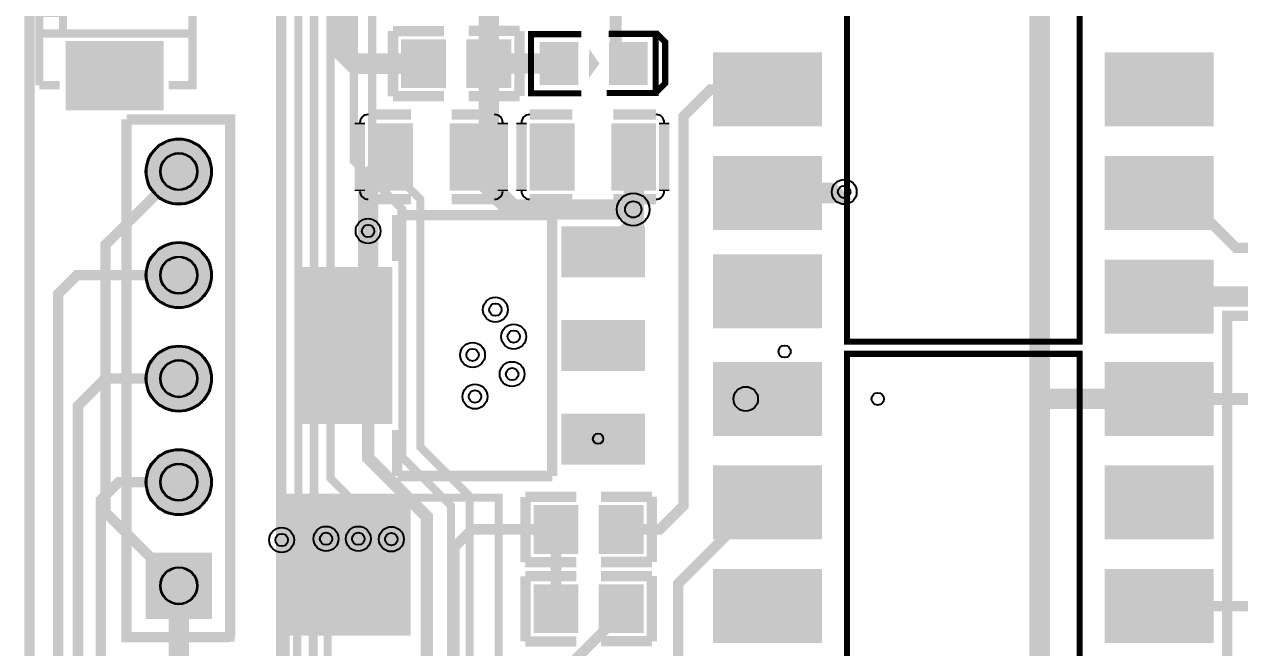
# Model space of a CAD drawing. Header units: millimetres. Extents: x -0.1 to 83.5, y 0 to 65.8.
# Drawn here: x -0.13 to 29.66, y 26.37 to 41.66 of the extents above; entities that cross this region are included whole.
import ezdxf

# ---------------------------------------------------------------- set-up
doc = ezdxf.new("R2010")
doc.units = ezdxf.units.MM
for name, color, linetype, true_color in [('BoardOutLine', 7, 'Continuous', 0xff00ff), ('BottomLayer', 7, 'Continuous', 0x6699cc), ('BottomSilkLayer', 7, 'Continuous', 0x66cc33), ('BottomSolderMaskLayer', 7, 'Continuous', 0xaa00ff), ('Document', 7, 'Continuous', 0xffffff), ('Hole', 7, 'Continuous', 0x222222), ('Multi-Layer', 7, 'Continuous', 0xc0c0c0), ('TopLayer', 7, 'Continuous', 0xff3366), ('TopPasteMaskLayer', 7, 'Continuous', 0x808080), ('TopSilkLayer', 7, 'Continuous', 0xffcc00), ('TopSolderMaskLayer', 7, 'Continuous', 0x800080)]:
    doc.layers.add(name, color=color, linetype=linetype, true_color=true_color)

msp = doc.modelspace()

# ---------------------------------------------------------------- hatches: boundary and pattern name
at = {"layer": 'BottomSolderMaskLayer'}
for points in [[(2.847599695199497, 38.04851409702803, 1), (4.4732029464059995, 38.04851409702803, 1)], [(2.847599695199497, 35.5085090170179, 1), (4.4732029464059995, 35.5085090170179, 1)], [(2.847599695199497, 32.96850393700777, 1), (4.4732029464059995, 32.96850393700777, 1)], [(2.847599695199497, 30.428498856997635, 1), (4.4732029464059995, 30.428498856997635, 1)], [(2.847521036977696, 27.075516809098076), (2.847521036977696, 28.70112006030456), (4.4731242881839535, 28.70112006030456), (4.4731242881839535, 27.075516809098076)]]:
    msp.add_hatch(color=256, dxfattribs=at).paths.add_polyline_path(points)
at = {"layer": 'Multi-Layer'}
for points in [[(2.872999745999598, 38.04851409702803, 1), (4.447802895605898, 38.04851409702803, 1)], [(2.872999745999598, 35.5085090170179, 1), (4.447802895605898, 35.5085090170179, 1)], [(2.872999745999598, 32.96850393700777, 1), (4.447802895605898, 32.96850393700777, 1)], [(2.872999745999598, 30.428498856997635, 1), (4.447802895605898, 30.428498856997635, 1)], [(2.872923545847243, 27.10091440182873), (2.872923545847243, 28.675717551435014), (4.447726695453412, 28.675717551435014), (4.447726695453412, 27.10091440182873)]]:
    msp.add_hatch(color=256, dxfattribs=at).paths.add_polyline_path(points)
at = {"layer": 'TopLayer'}
for points in [[(0.9414020828041885, 41.1976631953263), (3.241427482855215, 41.1976631953263), (3.241427482855215, 39.59766319532628), (0.9414020828041885, 39.59766319532628)], [(9.160401320802748, 41.24574549149088), (10.160401320802748, 41.24574549149088), (10.160401320802748, 40.145720091440126), (9.160401320802748, 40.145720091440126)], [(10.760401320802657, 41.24574549149088), (11.760401320802657, 41.24574549149088), (11.760401320802657, 40.145720091440126), (10.760401320802657, 40.145720091440126)], [(13.430200660401624, 41.198298196596284), (13.430200660401624, 40.198298196596284), (12.53027686055384, 40.198298196596284), (12.53027686055384, 41.198298196596284)], [(15.130200660401442, 41.198298196596284), (15.130200660401442, 40.198298196596284), (14.230276860553658, 40.198298196596284), (14.230276860553658, 41.198298196596284)], [(19.390017780035578, 40.952806705613284), (19.390017780035578, 39.17282194564382), (16.790017780035896, 39.17282194564382), (16.790017780035896, 40.952806705613284)], [(28.990017780035714, 40.952806705613284), (28.990017780035714, 39.17282194564382), (26.390017780035578, 39.17282194564382), (26.390017780035578, 40.952806705613284)], [(9.349885699771676, 37.632740665481265), (8.349885699771676, 37.632740665481265), (8.349885699771676, 39.18275336550664), (9.349885699771676, 39.18275336550664)], [(11.349885699771676, 37.632740665481265), (10.349885699771676, 37.632740665481265), (10.349885699771676, 39.18275336550664), (11.349885699771676, 39.18275336550664)], [(13.309880619761316, 37.632715265430534), (12.309880619761316, 37.632715265430534), (12.309880619761316, 39.1827279654558), (13.309880619761316, 39.1827279654558)], [(15.309880619761543, 37.632715265430534), (14.309880619761316, 37.632715265430534), (14.309880619761316, 39.1827279654558), (15.309880619761543, 39.1827279654558)], [(19.390017780035578, 38.41280162560315), (19.390017780035578, 36.632816865633686), (16.790017780035896, 36.632816865633686), (16.790017780035896, 38.41280162560315)], [(28.990017780035714, 38.41280162560315), (28.990017780035714, 36.632816865633686), (26.390017780035578, 36.632816865633686), (26.390017780035578, 38.41280162560315)], [(15.06477012954042, 35.479502159004255), (13.06477012954042, 35.479502159004255), (13.06477012954042, 36.67950215900419), (15.06477012954042, 36.67950215900419)], [(19.390017780035578, 35.99979679959347), (19.390017780035578, 34.219812039624), (16.790017780035896, 34.219812039624), (16.790017780035896, 35.99979679959347)], [(28.990017780035714, 35.87279654559302), (28.990017780035714, 34.09281178562355), (26.390017780035578, 34.09281178562355), (26.390017780035578, 35.87279654559302)], [(8.864770129540375, 31.879527559054964), (6.56477012954042, 31.879527559054964), (6.56477012954042, 35.679527559055146), (8.864770129540375, 35.679527559055146)], [(15.06477012954042, 33.17952755905503), (13.06477012954042, 33.17952755905503), (13.06477012954042, 34.37952755905508), (15.06477012954042, 34.37952755905508)], [(19.38999237998496, 33.359994919989845), (19.38999237998496, 31.58001016002015), (16.78999237998505, 31.58001016002015), (16.78999237998505, 33.359994919989845)], [(28.98999237998487, 33.359994919989845), (28.98999237998487, 31.58001016002015), (26.389992379984733, 31.58001016002015), (26.389992379984733, 33.359994919989845)], [(15.06477012954042, 30.879552959105922), (13.06477012954042, 30.879552959105922), (13.06477012954042, 32.079552959105854), (15.06477012954042, 32.079552959105854)], [(19.38999237998496, 30.8199898399796), (19.38999237998496, 29.04000508001002), (16.78999237998505, 29.04000508001002), (16.78999237998505, 30.8199898399796)], [(28.98999237998487, 30.8199898399796), (28.98999237998487, 29.04000508001002), (26.389992379984733, 29.04000508001002), (26.389992379984733, 30.8199898399796)], [(13.405232410464805, 28.719989839979576), (12.405232410464805, 28.719989839979576), (12.405232410464805, 29.820015240030443), (13.405232410464805, 29.820015240030443)], [(15.005232410464941, 28.719989839979576), (14.005232410464941, 28.719989839979576), (14.005232410464941, 29.820015240030443), (15.005232410464941, 29.820015240030443)], [(19.38999237998496, 28.279984759969466), (19.38999237998496, 26.499999999999886), (16.78999237998505, 26.499999999999886), (16.78999237998505, 28.279984759969466)], [(28.98999237998487, 28.279984759969466), (28.98999237998487, 26.499999999999886), (26.389992379984733, 26.499999999999886), (26.389992379984733, 28.279984759969466)], [(13.405283210566495, 26.774955549910942), (12.405283210566495, 26.774955549910942), (12.405283210566495, 27.87498094996181), (13.405283210566495, 27.87498094996181)], [(15.005283210566631, 26.774955549910942), (14.005283210566631, 26.774955549910942), (14.005283210566631, 27.87498094996181), (15.005283210566631, 27.87498094996181)]]:
    msp.add_hatch(color=256, dxfattribs=at).paths.add_polyline_path(points)
at = {"layer": 'TopPasteMaskLayer'}
for points in [[(0.9414020828041885, 41.1976631953263), (3.241427482855215, 41.1976631953263), (3.241427482855215, 39.59766319532628), (0.9414020828041885, 39.59766319532628)], [(9.160401320802748, 41.24574549149088), (10.160401320802748, 41.24574549149088), (10.160401320802748, 40.145720091440126), (9.160401320802748, 40.145720091440126)], [(10.760401320802657, 41.24574549149088), (11.760401320802657, 41.24574549149088), (11.760401320802657, 40.145720091440126), (10.760401320802657, 40.145720091440126)], [(13.430200660401624, 41.198298196596284), (13.430200660401624, 40.198298196596284), (12.53027686055384, 40.198298196596284), (12.53027686055384, 41.198298196596284)], [(15.130200660401442, 41.198298196596284), (15.130200660401442, 40.198298196596284), (14.230276860553658, 40.198298196596284), (14.230276860553658, 41.198298196596284)], [(19.390017780035578, 40.952806705613284), (19.390017780035578, 39.17282194564382), (16.790017780035896, 39.17282194564382), (16.790017780035896, 40.952806705613284)], [(28.990017780035714, 40.952806705613284), (28.990017780035714, 39.17282194564382), (26.390017780035578, 39.17282194564382), (26.390017780035578, 40.952806705613284)], [(9.349885699771676, 37.632740665481265), (8.349885699771676, 37.632740665481265), (8.349885699771676, 39.18275336550664), (9.349885699771676, 39.18275336550664)], [(11.349885699771676, 37.632740665481265), (10.349885699771676, 37.632740665481265), (10.349885699771676, 39.18275336550664), (11.349885699771676, 39.18275336550664)], [(13.309880619761316, 37.632715265430534), (12.309880619761316, 37.632715265430534), (12.309880619761316, 39.1827279654558), (13.309880619761316, 39.1827279654558)], [(15.309880619761543, 37.632715265430534), (14.309880619761316, 37.632715265430534), (14.309880619761316, 39.1827279654558), (15.309880619761543, 39.1827279654558)], [(19.390017780035578, 38.41280162560315), (19.390017780035578, 36.632816865633686), (16.790017780035896, 36.632816865633686), (16.790017780035896, 38.41280162560315)], [(28.990017780035714, 38.41280162560315), (28.990017780035714, 36.632816865633686), (26.390017780035578, 36.632816865633686), (26.390017780035578, 38.41280162560315)], [(15.06477012954042, 35.479502159004255), (13.06477012954042, 35.479502159004255), (13.06477012954042, 36.67950215900419), (15.06477012954042, 36.67950215900419)], [(19.390017780035578, 35.99979679959347), (19.390017780035578, 34.219812039624), (16.790017780035896, 34.219812039624), (16.790017780035896, 35.99979679959347)], [(28.990017780035714, 35.87279654559302), (28.990017780035714, 34.09281178562355), (26.390017780035578, 34.09281178562355), (26.390017780035578, 35.87279654559302)], [(8.864770129540375, 31.879527559054964), (6.56477012954042, 31.879527559054964), (6.56477012954042, 35.679527559055146), (8.864770129540375, 35.679527559055146)], [(15.06477012954042, 33.17952755905503), (13.06477012954042, 33.17952755905503), (13.06477012954042, 34.37952755905508), (15.06477012954042, 34.37952755905508)], [(19.38999237998496, 33.359994919989845), (19.38999237998496, 31.58001016002015), (16.78999237998505, 31.58001016002015), (16.78999237998505, 33.359994919989845)], [(28.98999237998487, 33.359994919989845), (28.98999237998487, 31.58001016002015), (26.389992379984733, 31.58001016002015), (26.389992379984733, 33.359994919989845)], [(15.06477012954042, 30.879552959105922), (13.06477012954042, 30.879552959105922), (13.06477012954042, 32.079552959105854), (15.06477012954042, 32.079552959105854)], [(19.38999237998496, 30.8199898399796), (19.38999237998496, 29.04000508001002), (16.78999237998505, 29.04000508001002), (16.78999237998505, 30.8199898399796)], [(28.98999237998487, 30.8199898399796), (28.98999237998487, 29.04000508001002), (26.389992379984733, 29.04000508001002), (26.389992379984733, 30.8199898399796)], [(13.405232410464805, 28.719989839979576), (12.405232410464805, 28.719989839979576), (12.405232410464805, 29.820015240030443), (13.405232410464805, 29.820015240030443)], [(15.005232410464941, 28.719989839979576), (14.005232410464941, 28.719989839979576), (14.005232410464941, 29.820015240030443), (15.005232410464941, 29.820015240030443)], [(19.38999237998496, 28.279984759969466), (19.38999237998496, 26.499999999999886), (16.78999237998505, 26.499999999999886), (16.78999237998505, 28.279984759969466)], [(28.98999237998487, 28.279984759969466), (28.98999237998487, 26.499999999999886), (26.389992379984733, 26.499999999999886), (26.389992379984733, 28.279984759969466)], [(13.405283210566495, 26.774955549910942), (12.405283210566495, 26.774955549910942), (12.405283210566495, 27.87498094996181), (13.405283210566495, 27.87498094996181)], [(15.005283210566631, 26.774955549910942), (14.005283210566631, 26.774955549910942), (14.005283210566631, 27.87498094996181), (15.005283210566631, 27.87498094996181)]]:
    msp.add_hatch(color=256, dxfattribs=at).paths.add_polyline_path(points)
at = {"layer": 'TopSilkLayer'}
for points in [[(13.720320040640217, 41.05829311658613), (13.710261620523397, 40.33837947675886), (13.970256540513219, 40.69837439674882)], [(6.3401066802134665, 30.029972059944043), (9.340106680213466, 30.029972059944043), (9.340106680213466, 26.659893319786534), (6.3401066802134665, 26.659893319786534), (6.3401066802134665, 30.029972059944043)]]:
    msp.add_hatch(color=256, dxfattribs=at).paths.add_polyline_path(points)
at = {"layer": 'TopSolderMaskLayer'}
for points in [[(0.890600298171421, 41.248456845300666), (3.2922270234444113, 41.248456845300666), (3.2922270234444113, 39.54685664210024), (0.890600298171421, 39.54685664210024)], [(9.10960121920266, 41.29654911215971), (10.211201422403064, 41.29654911215971), (10.211201422403064, 40.09492116286276), (9.10960121920266, 40.09492116286276)], [(10.709606380503146, 41.29654911215971), (11.811206583703552, 41.29654911215971), (11.811206583703552, 40.09492116286276), (10.709606380503146, 40.09492116286276)], [(13.453061351284305, 41.22652573258847), (13.453061351284305, 40.17007639586825), (12.507421330971738, 40.17007639586825), (12.507421330971738, 41.22652573258847)], [(15.153060060958978, 41.22652573258847), (15.153060060958978, 40.17007639586825), (14.207420040646639, 40.17007639586825), (14.207420040646639, 41.22652573258847)], [(19.427121665656387, 40.970197311114134), (19.427121665656387, 39.15543431781646), (16.75291969359637, 39.15543431781646), (16.75291969359637, 40.970197311114134)], [(29.027115866475242, 40.970197311114134), (29.027115866475242, 39.15543431781646), (26.352913894414996, 39.15543431781646), (26.352913894414996, 40.970197311114134)], [(9.400685801371765, 37.581945558647135), (8.299085598171587, 37.581945558647135), (8.299085598171587, 39.23355846187303), (9.400685801371765, 39.23355846187303)], [(11.400685801371765, 37.581945558647135), (10.29908559817136, 37.581945558647135), (10.29908559817136, 39.23355846187303), (11.400685801371765, 39.23355846187303)], [(13.36066781810996, 37.58191849367438), (12.259067614909327, 37.58191849367438), (12.259067614909327, 39.23353139690005), (13.36066781810996, 39.23353139690005)], [(15.360693624613305, 37.58191849367438), (14.259093421412672, 37.58191849367438), (14.259093421412672, 39.23353139690005), (15.360693624613305, 39.23353139690005)], [(2.847599695199497, 38.04851409702803, 1), (4.4732029464059995, 38.04851409702803, 1)], [(19.427121665656387, 38.43019223110389), (19.427121665656387, 36.615429237806325), (16.75291969359637, 36.615429237806325), (16.75291969359637, 38.43019223110389)], [(29.027115866475242, 38.43019223110389), (29.027115866475242, 36.615429237806325), (26.352913894414996, 36.615429237806325), (26.352913894414996, 38.43019223110389)], [(15.090170180340692, 35.4541021082041), (13.039370078740376, 35.4541021082041), (13.039370078740376, 36.704902209804345), (15.090170180340692, 36.704902209804345)], [(2.847599695199497, 35.5085090170179, 1), (4.4732029464059995, 35.5085090170179, 1)], [(19.427121665656387, 36.01718740509432), (19.427121665656387, 34.20242441179664), (16.75291969359637, 34.20242441179664), (16.75291969359637, 36.01718740509432)], [(29.027115866475242, 35.890187151093755), (29.027115866475242, 34.07542415779619), (26.352913894414996, 34.07542415779619), (26.352913894414996, 35.890187151093755)], [(8.890170460845866, 31.85412750825492), (6.539370359245822, 31.85412750825492), (6.539370359245822, 35.70492760985519), (8.890170460845866, 35.70492760985519)], [(15.090170180340692, 33.15412750825499), (13.039370078740376, 33.15412750825499), (13.039370078740376, 34.40492760985512), (15.090170180340692, 34.40492760985512)], [(2.847599695199497, 32.96850393700777, 1), (4.4732029464059995, 32.96850393700777, 1)], [(19.427095540708024, 33.37738602176955), (19.427095540708024, 31.562623028471762), (16.752893568647778, 31.562623028471762), (16.752893568647778, 33.37738602176955)], [(29.02708974152688, 33.37738602176955), (29.02708974152688, 31.562623028471762), (26.352887769466633, 31.562623028471762), (26.352887769466633, 33.37738602176955)], [(15.090170180340692, 30.854152908305764), (13.039370078740376, 30.854152908305764), (13.039370078740376, 32.10495300990601), (15.090170180340692, 32.10495300990601)], [(2.847599695199497, 30.428498856997635, 1), (4.4732029464059995, 30.428498856997635, 1)], [(19.427095540708024, 30.837380941759307), (19.427095540708024, 29.02261794846163), (16.752893568647778, 29.02261794846163), (16.752893568647778, 30.837380941759307)], [(29.02708974152688, 30.837380941759307), (29.02708974152688, 29.02261794846163), (26.352887769466633, 29.02261794846163), (26.352887769466633, 30.837380941759307)], [(13.456029931414832, 28.66918856535642), (12.3544297282142, 28.66918856535642), (12.3544297282142, 29.870816514653484), (13.456029931414832, 29.870816514653484)], [(15.056035092715547, 28.66918856535642), (13.954434889515142, 28.66918856535642), (13.954434889515142, 29.870816514653484), (15.056035092715547, 29.870816514653484)], [(2.847521036977696, 27.075516809098076), (2.847521036977696, 28.70112006030456), (4.4731242881839535, 28.70112006030456), (4.4731242881839535, 27.075516809098076)], [(19.427095540708024, 28.297375861749174), (19.427095540708024, 26.482612868451497), (16.752893568647778, 26.482612868451497), (16.752893568647778, 28.297375861749174)], [(29.02708974152688, 28.297375861749174), (29.02708974152688, 26.482612868451497), (26.352887769466633, 26.482612868451497), (26.352887769466633, 28.297375861749174)], [(13.4560858928171, 26.724163659470832), (12.354485689616695, 26.724163659470832), (12.354485689616695, 27.925791608767895), (13.4560858928171, 27.925791608767895)], [(15.056091054117815, 26.724163659470832), (13.95449085091741, 26.724163659470832), (13.95449085091741, 27.925791608767895), (15.056091054117815, 27.925791608767895)]]:
    msp.add_hatch(color=256, dxfattribs=at).paths.add_polyline_path(points)

# ---------------------------------------------------------------- linework, layer by layer
at = {"layer": 'BoardOutLine', "const_width": 0.25400050800101603}
msp.add_lwpolyline([(0, 0.18001016002017423), (5.080010191704787e-05, 65.65913131826267), (26.428625857251745, 65.65913131826267)], dxfattribs=at)
at = {"layer": 'BottomLayer'}
for points, const_width in [([(14.800609601219321, 37.11963423926841), (11.838963677927723, 37.11963423926841), (11.262382524765144, 37.698755397510695), (11.262382524765144, 61.158242316484575), (12.08280416560865, 61.97866395732785), (18.442976885954067, 61.97866395732785)], 0.5), ([(22.100584201168658, 10.749301498602904), (16.350012700025445, 10.749301498602904), (16.009652019303985, 11.089662179324364), (16.009652019303985, 18.001016002031974), (14.739649479299032, 19.27101854203704), (11.188722377444947, 19.27101854203704), (10.789941579883362, 19.669799339598512), (10.789941579883362, 30.081280162560233), (9.58089916179847, 31.29032258064501), (9.58089916179847, 37.368554737109434), (8.399796799593787, 38.54965709931423), (8.399796799593787, 45.47117094234193), (7.6301752603505975, 46.24079248158489), (7.6301752603505975, 54.23926847853693), (7.39141478282977, 54.478028956057756), (6.350012700025445, 54.478028956057756)], 0.2), ([(7.269494538989193, 29.039878079756136), (6.591313182626436, 29.72059944119883), (6.591313182626436, 44.650749301498536), (5.189230378460934, 46.0502921005841), (5.189230378460934, 50.58928117856226), (5.400050800101781, 50.80010160020322), (6.908813817627788, 50.80010160020322), (7.05105410210831, 50.93980187960369), (7.05105410210831, 52.7686055372111), (6.842773685547627, 52.976885953771784), (6.350012700025445, 52.976885953771784)], 0.2), ([(6.179832359664715, 29.009398018795878), (6.179832359664715, 44.51104902209795), (4.790449580899349, 45.900431800863544), (4.790449580899349, 50.96012192024375), (5.308610617221575, 51.47828295656586), (6.370332740665617, 51.47828295656586)], 0.2), ([(6.3804927609855895, 49.97713995427989), (6.931673863347896, 49.97713995427989), (7.190754381508896, 49.72059944119883), (7.190754381508896, 45.99949199898401), (7.9502159004318855, 45.24003048006091), (7.9502159004318855, 38.31089662179318), (9.138938277876832, 37.11963423926841), (9.138938277876832, 31.038862077724048), (10.330200660401488, 29.850139700279442), (10.330200660401488, 19.370078740157396), (10.84074168148345, 18.859537719075433), (14.500889001778205, 18.859537719075433), (15.57023114046251, 17.790195580391128), (15.57023114046251, 10.660401320802634), (16.0706121412245, 10.160020320040644), (22.860045720091648, 10.160020320040644)], 0.2), ([(8.059436118872554, 29.039878079756136), (6.979933959868049, 30.119380238760414), (6.979933959868049, 44.89966979933956), (5.631191262382572, 46.25095250190486), (5.631191262382572, 48.199136398272685), (5.8674117348236905, 48.43789687579374), (6.360172720345645, 48.43789687579374)], 0.2), ([(6.299974599949337, 46.97790195580387), (6.299974599949337, 46.170027940055775), (7.380010160020447, 45.08999237998478), (7.380010160020447, 30.51998983997953), (8.870002540005089, 29.02999745999489)], 0.2), ([(8.300736601473318, 36.58877317754627), (8.300736601473318, 31.02108204216404), (9.740919481839228, 29.580899161798243), (9.740919481839228, 18.648717297434473), (10.129540259080613, 18.260096520192974), (14.06908813817654, 18.260096520192974), (14.848869697739474, 17.480314960629812), (14.848869697739474, 9.939039878079711), (15.22987045974105, 9.560579121158185), (21.19888239776492, 9.560579121158185)], 0.30000000000000004), ([(1.8415036830074314, 18.818897637795203), (0.7010414020828648, 19.95935991871977), (0.7010414020828648, 35.041910083820085), (1.1684023368047747, 35.509271018541995), (3.6601473202947545, 35.509271018541995)], 0.25400050800101603), ([(1.8415036830074314, 20.317500635001238), (1.1887223774449467, 20.970281940563837), (1.1887223774449467, 32.29870459740914), (1.8592837185676672, 32.96926593853175), (3.6601473202947545, 32.96926593853175)], 0.25400050800101603), ([(1.8999237998477838, 21.82880365760718), (1.7500635001272258, 21.978663957327853), (1.7500635001272258, 29.989839979679914), (2.1894843789689276, 30.429260858521616), (3.6601473202947545, 30.429260858521616)], 0.25400050800101603), ([(1.8302514605031774, 9.818389636779216), (0.802362204724659, 10.846278892557734), (0.802362204724659, 17.618415036830015), (1.2123444246890358, 18.028397256794392), (2.992379984759964, 18.028397256794392), (3.660401320802748, 18.696418592837063), (3.660401320802748, 27.88823977647951)], 0.5)]:
    msp.add_lwpolyline(points, dxfattribs=dict(at, const_width=const_width))
at = {"layer": 'BottomSilkLayer', "const_width": 0.25400050800101603}
msp.add_lwpolyline([(6.16690373380743, 58.41193802387602), (6.16690373380743, 7.9114554229107625)], dxfattribs=at)
at = {"layer": 'BottomSilkLayer', "const_width": 0.2}
msp.add_lwpolyline([(6.9659385318771, 57.06210312420626), (74.96609093218217, 57.06210312420626), (74.96609093218217, 9.262001524002926), (6.9659385318771, 9.262001524002926), (6.9659385318771, 57.06210312420626)], close=True, dxfattribs=at)
at = {"layer": 'BottomSolderMaskLayer'}
for centre, radius in [((3.660401320802748, 38.04851409702803), 0.8128016256032513), ((3.660325120650441, 38.048336296672574), 0.45883962735667416), ((3.660401320802748, 35.5085090170179), 0.8128016256032513), ((3.660325120650441, 35.50833121666244), 0.45883962735667416), ((3.660401320802748, 32.96850393700777), 0.8128016256032513), ((3.660325120650441, 32.96832613665231), 0.45883962735667416), ((3.660401320802748, 30.428498856997635), 0.8128016256032513), ((3.660325120650441, 30.428321056642062), 0.45883962735667416), ((3.660325120650441, 27.88831597663193), 0.45883962735667416)]:
    msp.add_circle(centre, radius, dxfattribs=at)
at = {"layer": 'Document'}
for centre, radius in [((17.556007112014413, 32.469900939801846), 0.29997459994919995), ((13.93776987553997, 31.493522987045935), 0.12700025400050802)]:
    msp.add_circle(centre, radius, dxfattribs=at)
at = {"layer": 'Hole'}
for centre, radius in [((19.97002794005607, 37.54991109982211), 0.15240030480060962), ((14.800101600203334, 37.1198882397764), 0.2), ((8.299974599949564, 36.58928117856226), 0.15240030480060962), ((11.420116840233959, 34.65989331978653), 0.15240030480060962), ((11.869951739903627, 33.999745999492006), 0.15240030480060962), ((10.860045720091648, 33.54991109982211), 0.15240030480060962), ((11.830073660147491, 33.07975615951227), 0.15240030480060962), ((10.919989839979735, 32.52984505969005), 0.15240030480060962), ((6.180086360172936, 29.00990601981198), 0.15240030480060962), ((7.269494538989193, 29.039878079756136), 0.15240030480060962), ((8.059944119888314, 29.039878079756136), 0.15240030480060962), ((8.869951739903627, 29.029972059944043), 0.15240030480060962)]:
    msp.add_circle(centre, radius, dxfattribs=at)
at = {"layer": 'Multi-Layer'}
for centre, radius in [((3.660401320802748, 38.04851409702803), 0.7874015748031498), ((3.660325120650441, 38.048336296672574), 0.4445008890017781), ((19.97002794005607, 37.54991109982211), 0.30480060960121924), ((14.800101600203334, 37.1198882397764), 0.4), ((8.299974599949564, 36.58928117856226), 0.30480060960121924), ((3.660401320802748, 35.5085090170179), 0.7874015748031498), ((3.660325120650441, 35.50833121666244), 0.4445008890017781), ((11.420116840233959, 34.65989331978653), 0.30480060960121924), ((11.869951739903627, 33.999745999492006), 0.30480060960121924), ((3.660401320802748, 32.96850393700777), 0.7874015748031498), ((10.860045720091648, 33.54991109982211), 0.30480060960121924), ((3.660325120650441, 32.96832613665231), 0.4445008890017781), ((11.830073660147491, 33.07975615951227), 0.30480060960121924), ((10.919989839979735, 32.52984505969005), 0.30480060960121924), ((3.660401320802748, 30.428498856997635), 0.7874015748031498), ((3.660325120650441, 30.428321056642062), 0.4445008890017781), ((6.180086360172936, 29.00990601981198), 0.30480060960121924), ((7.269494538989193, 29.039878079756136), 0.30480060960121924), ((8.059944119888314, 29.039878079756136), 0.30480060960121924), ((8.869951739903627, 29.029972059944043), 0.30480060960121924), ((3.660325120650441, 27.88831597663193), 0.4445008890017781)]:
    msp.add_circle(centre, radius, dxfattribs=at)
at = {"layer": 'TopLayer'}
for points, const_width in [([(14.681229362458907, 40.6985013970027), (14.368808737617655, 40.6985013970027), (14.368808737617655, 43.95732791465582), (15.082550165100429, 44.671069342138594), (15.082550165100429, 48.338836677673385)], 0.30000000000000004), ([(9.660401320802748, 40.69570739141466), (7.975107950215943, 40.69570739141466), (7.732410464820987, 40.938404876809614), (7.732410464820987, 43.11620523241038), (7.690373380746905, 43.158242316484575)], 0.5), ([(27.69011938023891, 42.602819405638684), (25.282804165608468, 42.602819405638684), (24.759994919989822, 42.080010160020265), (24.759994919989822, 22.629997459994797), (25.11998983997978, 22.270002540004953), (27.690068580137222, 22.270002540004953)], 0.5), ([(11.259842519685208, 40.695961391922765), (12.979425958852062, 40.6985013970027)], 0.5), ([(14.505994411988922, 29.27101854203704), (15.450800101600407, 29.27101854203704), (16.029997459995002, 29.85021590043175), (16.029997459995002, 39.40058420116827), (16.692125984252243, 40.062738125476244), (18.08991617983247, 40.062738125476244)], 0.25400050800101603), ([(8.299872999745958, 36.589331978663836), (8.299872999745958, 37.84790449580885), (8.8598171196345, 38.40784861569716)], 0.5), ([(14.810007620015313, 38.44780289560572), (14.810007620015313, 36.68966217932427), (14.079222758445667, 35.95887731775463), (13.746456692913625, 35.95887731775463)], 0.5), ([(3.660401320802748, 38.04851409702803), (1.8623571247144355, 36.25046990093972), (1.8623571247144355, 29.686283972567935), (3.660401320802748, 27.88823977647951)], 0.25400050800101603), ([(18.089890779781626, 37.52275844551673), (19.942875285750915, 37.52275844551673), (19.97002794005607, 37.54991109982211)], 0.5), ([(27.691135382270886, 37.52349504698998), (28.22707645415312, 37.52349504698998), (29.573279146558434, 36.177292354584665), (35.92329184658388, 36.177292354584665), (36.25349250698514, 35.84963169926334), (36.25349250698514, 25.466090932181828), (36.54051308102635, 25.17907035814062), (37.97053594107206, 25.17907035814062), (38.186436372873004, 25.397510795021503), (38.186436372873004, 27.048514097028146)], 0.25400050800101603), ([(7.397510795021617, 33.65836931673857), (8.299872999745958, 34.560731521463026), (8.299872999745958, 36.589331978663836)], 0.5), ([(27.69011938023891, 34.982727965455865), (31.10025400050813, 34.982727965455865)], 0.5), ([(27.690093980188067, 32.470002540005), (30.179933959868094, 32.470002540005), (31.000000000000227, 33.29006858013702)], 0.30000000000000004), ([(27.690093980188067, 32.470002540005), (24.759994919989822, 32.470002540005)], 0.5), ([(14.505994411988922, 23.578892557785025), (15.539725679451522, 23.578892557785025), (15.900381000762081, 23.9395478790957), (15.900381000762081, 27.94030988061968), (17.889966979934115, 29.929895859791714), (18.08991617983247, 29.929895859791714)], 0.25400050800101603), ([(8.529337058674173, 12.35204470408928), (9.992379984760191, 12.35204470408928), (10.419100838201985, 12.778765557531074), (10.419100838201985, 28.839217678435375), (10.85090170180365, 29.27101854203704), (12.905765811531865, 29.27101854203704)], 0.25400050800101603), ([(12.905207010414188, 29.27010414020822), (12.905334010668184, 27.32504445008874)], 0.25400050800101603), ([(8.529337058674173, 7.272034544069015), (6.537973075946184, 7.272034544069015), (6.179832359664715, 7.630175260350484), (6.179832359664715, 29.009398018795878)], 0.2), ([(7.078994157988291, 10.45974091948176), (6.560833121666292, 10.977901955803873), (6.560833121666292, 27.782575565150978), (7.269494538989193, 28.49123698247388), (7.269494538989193, 29.039878079756136)], 0.2), ([(7.599720599441298, 28.11021082042157), (8.059944119888314, 28.570434340868587), (8.059944119888314, 29.039878079756136)], 0.2), ([(7.899415798831797, 27.650495300990542), (8.869697739395633, 28.62077724155438), (8.869697739395633, 29.02971805943605)], 0.2), ([(8.529337058674173, 11.082042164084214), (7.3583947167896895, 11.082042164084214), (6.939293878587932, 11.501143002285971), (6.939293878587932, 27.449834899669668), (7.599695199390453, 28.110236220472302)], 0.2), ([(7.620015240030625, 11.719583439166854), (7.310134620269309, 12.029464058928056), (7.310134620269309, 27.061214122428282), (7.899415798831797, 27.650495300990542)], 0.2), ([(12.749733299466698, 25.449961899923665), (14.505283210566631, 27.205511811023598), (14.505283210566631, 27.32504445008874)], 0.25400050800101603), ([(38.83667767335555, 27.048514097028146), (38.83667767335555, 25.118110236220446), (38.30073660147332, 24.579629159258275), (31.86944373888764, 24.579629159258275), (31.661163322326956, 24.79044958089912), (31.661163322326956, 26.891033782067552), (31.16078232156474, 27.388874777749493), (27.691135382270886, 27.388874777749493)], 0.25400050800101603)]:
    msp.add_lwpolyline(points, dxfattribs=dict(at, const_width=const_width))
at = {"layer": 'TopSilkLayer'}
for points, const_width in [([(0.7424434848869623, 58.26578613157221), (0.24140208280437037, 58.26578613157221), (0.24140208280437037, 40.165811531623035)], 0.20320040640081283), ([(0.8214122428246355, 41.435687071374105), (0.8214122428246355, 41.94368808737613), (0.24140208280437037, 41.94368808737613)], 0.20320040640081283), ([(3.9964185928372444, 41.94368808737613), (3.9964185928372444, 40.16568453136904), (3.409448818897772, 40.16568453136904)], 0.20320040640081283), ([(3.9964185928372444, 41.435687071374105), (0.24140208280437037, 41.435687071374105)], 0.20320040640081283), ([(8.910363220726595, 41.4957581915163), (8.910363220726595, 39.8957073914147)], 0.25400050800101603), ([(10.160401320802748, 41.4957581915163), (8.910363220726595, 41.4957581915163)], 0.25400050800101603), ([(10.760985521971179, 41.50086360172713), (12.010947421895025, 41.50086360172713)], 0.25400050800101603), ([(12.010947421895025, 41.50086360172713), (12.010947421895025, 39.900812801625534)], 0.25400050800101603), ([(13.53032766065553, 39.96830073660146), (12.290322580645352, 39.96830073660146), (12.290322580645352, 41.41828803657609), (13.53032766065553, 41.41828803657609)], 0.15001270002540007), ([(14.200330200660574, 41.42829565659122), (15.350317500635356, 41.42829565659122), (15.350317500635356, 39.978308356616594), (14.15031750063531, 39.978308356616594)], 0.15001270002540007), ([(15.350317500635356, 41.42829565659122), (15.380340360680975, 41.42829565659122), (15.580340360680793, 41.228295656591285), (15.580340360680793, 40.20830581661164), (15.550317500635174, 40.17830835661664), (15.350317500635356, 39.978308356616594)], 0.15001270002540007), ([(0.7424434848869623, 40.16568453136904), (0.24140208280437037, 40.16568453136904)], 0.20320040640081283), ([(10.160401320802748, 39.8957073914147), (8.910363220726595, 39.8957073914147)], 0.25400050800101603), ([(10.760985521971179, 39.900812801625534), (12.010947421895025, 39.900812801625534)], 0.25400050800101603), ([(4.920320040640036, 26.628295656591263), (4.920320040640036, 39.32832105664204), (2.380314960629903, 39.32832105664204)], 0.25400050800101603), ([(2.380314960629903, 39.32832105664204), (2.380314960629903, 26.628295656591263), (4.920320040640036, 26.628295656591263)], 0.25400050800101603), ([(2.390322580645261, 28.52331724663452), (2.390322580645261, 26.618313436626863), (4.930327660655621, 26.618313436626863), (4.930327660655621, 39.31833883667764), (2.390322580645261, 39.31833883667764)], 0.20320040640081283), ([(2.390322580645261, 39.31833883667764), (2.390322580645261, 28.52331724663452)], 0.20299974599949203), ([(8.099847599695295, 39.247701295402635), (8.099847599695295, 39.207747015493965)], 0.25400050800101603), ([(8.099847599695295, 37.60772161544321), (8.099847599695295, 39.207747015493965)], 0.25400050800101603), ([(9.349885699771676, 39.44775209550414), (8.299898399796803, 39.44775209550414)], 0.25400050800101603), ([(10.349885699771676, 39.44775209550414), (11.399872999746094, 39.44775209550414)], 0.25400050800101603), ([(11.599898399796984, 39.247726695453366), (11.599898399796984, 39.20777241554481)], 0.25400050800101603), ([(11.59992379984783, 37.60772161544321), (11.599898399796984, 39.20777241554481)], 0.25400050800101603), ([(12.05984251968539, 39.247675895351676), (12.05984251968539, 39.20772161544323)], 0.25400050800101603), ([(12.05984251968539, 37.607696215392366), (12.05984251968539, 39.20772161544323)], 0.25400050800101603), ([(13.309880619761316, 39.44772669545341), (12.259893319786897, 39.44772669545341)], 0.25400050800101603), ([(14.309880619761316, 39.44772669545341), (15.359867919735962, 39.44772669545341)], 0.25400050800101603), ([(15.559893319786852, 39.247701295402635), (15.559893319786852, 39.207747015493965)], 0.25400050800101603), ([(15.55991871983747, 37.607696215392366), (15.559893319786852, 39.207747015493965)], 0.25400050800101603), ([(8.099847599695295, 37.567792735585385), (8.099847599695295, 37.60772161544321)], 0.25400050800101603), ([(11.59992379984783, 37.587807975615874), (11.59992379984783, 37.60772161544321)], 0.25400050800101603), ([(11.59992379984783, 37.567792735585385), (11.59992379984783, 37.60772161544321)], 0.25400050800101603), ([(12.05984251968539, 37.56776733553454), (12.05984251968539, 37.607696215392366)], 0.25400050800101603), ([(15.55991871983747, 37.58778257556514), (15.55991871983747, 37.607696215392366)], 0.25400050800101603), ([(15.55991871983747, 37.56776733553454), (15.55991871983747, 37.607696215392366)], 0.25400050800101603), ([(9.349885699771676, 37.367741935483764), (8.299898399796803, 37.367741935483764)], 0.25400050800101603), ([(10.349885699771676, 37.367741935483764), (11.399872999746094, 37.367741935483764)], 0.25400050800101603), ([(13.309880619761316, 37.36771653543292), (12.259893319786897, 37.36771653543292)], 0.25400050800101603), ([(14.309880619761316, 37.36771653543292), (15.359867919735962, 37.36771653543292)], 0.25400050800101603), ([(9.014782829565775, 36.979527559054986), (12.81478282956573, 36.979527559054986)], 0.25400050800101603), ([(9.014782829565775, 36.979527559054986), (9.014782829565775, 35.8545593091186)], 0.25400050800101603), ([(12.81478282956573, 36.979527559054986), (12.81478282956573, 30.579527559055123)], 0.25400050800101603), ([(35.02159004318014, 34.5085090170179), (34.37134874269782, 34.5085090170179), (29.35991871983765, 34.5085090170179), (29.35991871983765, 7.068834137668205), (47.40157480314974, 7.068834137668205), (47.40157480314974, 8.69697739395474), (47.40157480314974, 34.5085090170179), (34.391668783337764, 34.5085090170179), (34.21132842265706, 34.5085090170179)], 0.25400050800101603), ([(9.014782829565775, 31.70449580899151), (9.014782829565775, 30.579527559055123)], 0.25400050800101603), ([(12.81478282956573, 30.579527559055123), (9.014782829565775, 30.579527559055123)], 0.25400050800101603), ([(6.280010160020538, 28.3199898399796), (6.280010160020538, 14.709982219964445), (11.5, 14.709982219964445), (11.5, 30.049987299974532), (6.689992379984915, 30.049987299974532), (6.280010160020538, 30.049987299974532), (6.280010160020538, 28.28999237998471)], 0.2), ([(13.404648209296738, 30.06492252984492), (12.154686309372664, 30.06492252984492)], 0.25400050800101603), ([(12.154686309372664, 28.464871729743436), (12.154686309372664, 30.06492252984492)], 0.25400050800101603), ([(14.005232410464941, 30.070027940055866), (15.255270510541322, 30.070027940055866)], 0.25400050800101603), ([(15.255270510541322, 28.469977139954267), (15.255270510541322, 30.070027940055866)], 0.25400050800101603), ([(13.404648209296738, 28.464871729743436), (12.154686309372664, 28.464871729743436)], 0.25400050800101603), ([(14.005232410464941, 28.469977139954267), (15.255270510541322, 28.469977139954267)], 0.25400050800101603), ([(13.4046990093982, 28.1198882397764), (12.154737109474354, 28.1198882397764)], 0.25400050800101603), ([(12.154737109474354, 26.519837439674802), (12.154737109474354, 28.1198882397764)], 0.25400050800101603), ([(14.005283210566631, 28.124993649987232), (15.255321310642785, 28.124993649987232)], 0.25400050800101603), ([(15.255321310642785, 26.524942849885633), (15.255321310642785, 28.124993649987232)], 0.25400050800101603), ([(13.4046990093982, 26.519837439674802), (12.154737109474354, 26.519837439674802)], 0.25400050800101603), ([(14.005283210566631, 26.524942849885633), (15.255321310642785, 26.524942849885633)], 0.25400050800101603)]:
    msp.add_lwpolyline(points, dxfattribs=dict(at, const_width=const_width))
at = {"layer": 'TopSilkLayer', "const_width": 0.15240030480060962}
for points in [[(20.038608077216168, 43.70901701803393), (25.741427482854988, 43.70901701803393), (25.741427482854988, 33.87660655321304), (20.038608077216168, 33.87660655321304), (20.038608077216168, 43.70901701803393)], [(20.03858267716555, 33.57620015240025), (25.741402082804143, 33.57620015240025), (25.741402082804143, 23.74378968757935), (20.03858267716555, 23.74378968757935), (20.03858267716555, 33.57620015240025)]]:
    msp.add_lwpolyline(points, close=True, dxfattribs=at)
at = {"layer": 'TopSilkLayer'}
for centre in [(18.510033020066203, 33.633477266954515), (20.790957581915336, 32.469900939801846)]:
    msp.add_circle(centre, 0.15011430022860048, dxfattribs=at)
for centre, radius, start, end in [((8.299898399796803, 39.24770129540241), 0.20005080010160023, 90, 179.99999999997502), ((11.399872999746094, 39.247726695453366), 0.20002540005080013, 0, 90), ((12.259893319786897, 39.24767589535179), 0.20005080010160023, 90, 180.0000000000081), ((15.359867919735962, 39.24770129540241), 0.20002540005080013, 0, 90), ((8.299898399796803, 37.56779273558527), 0.20005080010160023, 179.9999999999919, 270), ((11.399872999746094, 37.56779273558527), 0.20005080010160023, 270, 0), ((12.259893319786897, 37.56776733553443), 0.20005080010160023, 179.9999999999919, 270), ((15.359867919735962, 37.56776733553443), 0.20005080010160023, 270, 0)]:
    msp.add_arc(centre, radius, start, end, dxfattribs=at)
at = {"layer": 'TopSolderMaskLayer'}
for centre, radius in [((3.660401320802748, 38.04851409702803), 0.8128016256032513), ((3.660325120650441, 38.048336296672574), 0.45883962735667416), ((3.660401320802748, 35.5085090170179), 0.8128016256032513), ((3.660325120650441, 35.50833121666244), 0.45883962735667416), ((3.660401320802748, 32.96850393700777), 0.8128016256032513), ((3.660325120650441, 32.96832613665231), 0.45883962735667416), ((3.660401320802748, 30.428498856997635), 0.8128016256032513), ((3.660325120650441, 30.428321056642062), 0.45883962735667416), ((3.660325120650441, 27.88831597663193), 0.45883962735667416)]:
    msp.add_circle(centre, radius, dxfattribs=at)

doc.saveas('drawing.dxf')
